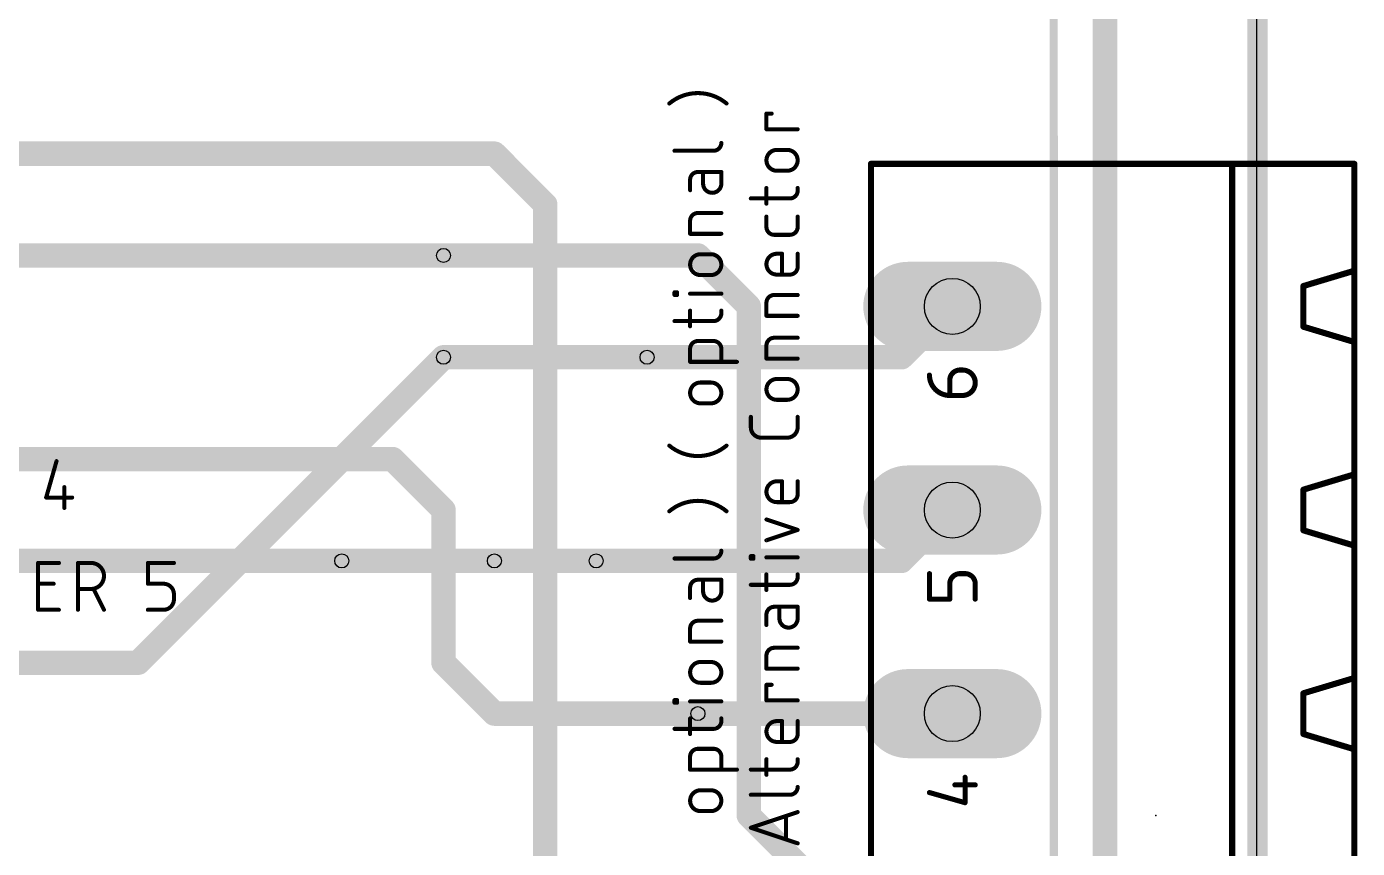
# Model space of a CAD drawing. Extents: x -9 to 239, y 2 to 147.
# Drawn here: x 205.5 to 238.71, y 55.06 to 75.56 of the extents above; entities that cross this region are included whole.
import ezdxf

# ---------------------------------------------------------------- set-up
doc = ezdxf.new("R2010")
doc.units = 0
for name, color, linetype in [('1', 12, 'CONTINUOUS'), ('16', 132, 'CONTINUOUS'), ('17', 110, 'CONTINUOUS'), ('18', 110, 'CONTINUOUS'), ('20', 53, 'CONTINUOUS'), ('21', 40, 'CONTINUOUS'), ('23', 53, 'CONTINUOUS'), ('25', 253, 'CONTINUOUS'), ('29', 253, 'CONTINUOUS'), ('30', 253, 'CONTINUOUS'), ('44', 253, 'CONTINUOUS'), ('51', 253, 'CONTINUOUS')]:
    doc.layers.add(name, color=color, linetype=linetype)

# ---------------------------------------------------------------- blocks, each defined once
blk = doc.blocks.new('LONGP100')
at = {"const_width": 1}
blk.add_lwpolyline([(-0.5, 0), (0.5, 0)], dxfattribs=at)
at = {"const_width": 0.5}
for points in [[(-0.5, 0.25, 1), (-0.5, -0.25)], [(0.5, -0.25, 1), (0.5, 0.25)]]:
    blk.add_lwpolyline(points, format="xyb", dxfattribs=at)
blk = doc.blocks.new('ROUNDV')
at = {"const_width": 0.5}
blk.add_lwpolyline([(0, -0.25, 1), (0, 0.25, 1), (0, -0.25)], format="xyb", dxfattribs=at)

msp = doc.modelspace()

# ---------------------------------------------------------------- linework, layer by layer
at = {"layer": '1', "const_width": 0.6096}
for points in [[(232.41, 83.82), (232.41, 26.67)], [(176.53, 72.39), (217.17, 72.39)], [(217.17, 72.39), (218.44, 71.12)], [(218.44, 71.12), (218.44, 50.8)], [(176.53, 69.85), (215.9, 69.85)], [(227.33, 67.31), (228.6, 68.58)], [(208.28, 59.69), (215.9, 67.31)], [(220.98, 67.31), (227.33, 67.31)], [(227.33, 62.23), (228.6, 63.5)], [(213.36, 62.23), (217.17, 62.23)], [(219.71, 62.23), (227.33, 62.23)], [(190.5, 59.69), (208.28, 59.69)], [(222.25, 58.42), (228.6, 58.42)]]:
    msp.add_lwpolyline(points, dxfattribs=at)
at = {"layer": '1', "const_width": 0.3048}
for points in [[(217.2778, 72.4978, 1), (217.0622, 72.2822)], [(217.17, 72.2376, 1), (217.17, 72.5424)], [(218.5924, 71.12, 1), (218.2876, 71.12)], [(218.3322, 71.0122, 1), (218.5478, 71.2278)], [(215.9, 69.6976, 1), (215.9, 70.0024)], [(228.7078, 68.4722, 1), (228.4922, 68.6878)], [(216.0078, 67.2022, 1), (215.7922, 67.4178)], [(220.98, 67.4624, 1), (220.98, 67.1576)], [(227.2222, 67.4178, 1), (227.4378, 67.2022)], [(227.33, 67.1576, 1), (227.33, 67.4624)], [(228.7078, 63.3922, 1), (228.4922, 63.6078)], [(213.36, 62.3824, 1), (213.36, 62.0776)], [(217.17, 62.0776, 1), (217.17, 62.3824)], [(219.71, 62.3824, 1), (219.71, 62.0776)], [(227.2222, 62.3378, 1), (227.4378, 62.1222)], [(227.33, 62.0776, 1), (227.33, 62.3824)], [(208.1722, 59.7978, 1), (208.3878, 59.5822)], [(208.28, 59.5376, 1), (208.28, 59.8424)], [(222.25, 58.5724, 1), (222.25, 58.2676)], [(228.6, 58.2676, 1), (228.6, 58.5724)]]:
    msp.add_lwpolyline(points, format="xyb", dxfattribs=at)
at = {"layer": '16'}
for points, const_width in [([(236.22, 144.78), (236.22, 2.54)], 0.508), ([(215.9, 69.85), (222.25, 69.85)], 0.6096), ([(222.25, 69.85), (223.52, 68.58)], 0.6096), ([(223.52, 68.58), (223.52, 55.88)], 0.6096), ([(215.9, 67.31), (220.98, 67.31)], 0.6096), ([(185.42, 64.77), (214.63, 64.77)], 0.6096), ([(214.63, 64.77), (215.9, 63.5)], 0.6096), ([(215.9, 63.5), (215.9, 59.69)], 0.6096), ([(187.96, 62.23), (213.36, 62.23)], 0.6096), ([(217.17, 62.23), (219.71, 62.23)], 0.6096), ([(215.9, 59.69), (217.17, 58.42)], 0.6096), ([(217.17, 58.42), (222.25, 58.42)], 0.6096), ([(223.52, 55.88), (226.06, 53.34)], 0.6096)]:
    msp.add_lwpolyline(points, dxfattribs=dict(at, const_width=const_width))
at = {"layer": '16', "const_width": 0.3048}
for points in [[(215.9, 70.0024, 1), (215.9, 69.6976)], [(222.3578, 69.9578, 1), (222.1422, 69.7422)], [(222.25, 69.6976, 1), (222.25, 70.0024)], [(223.6724, 68.58, 1), (223.3676, 68.58)], [(223.4122, 68.4722, 1), (223.6278, 68.6878)], [(215.9, 67.4624, 1), (215.9, 67.1576)], [(220.98, 67.1576, 1), (220.98, 67.4624)], [(214.7378, 64.8778, 1), (214.5222, 64.6622)], [(214.63, 64.6176, 1), (214.63, 64.9224)], [(216.0524, 63.5, 1), (215.7476, 63.5)], [(215.7922, 63.3922, 1), (216.0078, 63.6078)], [(213.36, 62.0776, 1), (213.36, 62.3824)], [(217.17, 62.3824, 1), (217.17, 62.0776)], [(219.71, 62.0776, 1), (219.71, 62.3824)], [(216.0078, 59.7978, 1), (215.7922, 59.5822)], [(215.7476, 59.69, 1), (216.0524, 59.69)], [(217.17, 58.5724, 1), (217.17, 58.2676)], [(217.0622, 58.3122, 1), (217.2778, 58.5278)], [(222.25, 58.2676, 1), (222.25, 58.5724)], [(223.6278, 55.9878, 1), (223.4122, 55.7722)], [(223.3676, 55.88, 1), (223.6724, 55.88)]]:
    msp.add_lwpolyline(points, format="xyb", dxfattribs=at)
at = {"layer": '20'}
msp.add_line((236.2, 2.54), (236.2, 143.18), dxfattribs=at)
at = {"layer": '21'}
for points, const_width in [([(231.14, 17.78), (231.13, 81.28)], 0.2032), ([(226.568, 69.215), (226.568, 72.136)], 0.1524), ([(226.568, 72.136), (235.585, 72.136)], 0.1524), ([(235.585, 39.624), (235.585, 72.136)], 0.1524), ([(235.585, 72.136), (238.633, 72.136)], 0.1524), ([(238.633, 69.469), (238.633, 72.136)], 0.1524), ([(238.633, 69.469), (237.363, 69.088)], 0.1524), ([(238.633, 67.691), (238.633, 69.469)], 0.1524), ([(237.363, 68.072), (237.363, 69.088)], 0.1524), ([(238.633, 67.691), (237.363, 68.072)], 0.1524), ([(226.568, 64.135), (226.568, 67.945)], 0.1524), ([(238.633, 64.389), (238.633, 67.691)], 0.1524), ([(228.5365, 66.3575), (228.5365, 66.7385)], 0.127), ([(228.7905, 66.9925), (228.854, 66.9925)], 0.127), ([(228.854, 66.3575), (228.5365, 66.3575)], 0.127), ([(238.633, 64.389), (237.363, 64.008)], 0.1524), ([(238.633, 62.611), (238.633, 64.389)], 0.1524), ([(237.363, 62.992), (237.363, 64.008)], 0.1524), ([(226.568, 59.055), (226.568, 62.865)], 0.1524), ([(238.633, 62.611), (237.363, 62.992)], 0.1524), ([(238.633, 59.309), (238.633, 62.611)], 0.1524), ([(228.0285, 61.2775), (228.0285, 61.9125)], 0.127), ([(228.9175, 61.9125), (228.7905, 61.9125)], 0.127), ([(228.5365, 61.6585), (228.5365, 61.2775)], 0.127), ([(229.1715, 61.2775), (229.1715, 61.6585)], 0.127), ([(228.5365, 61.2775), (228.0285, 61.2775)], 0.127), ([(238.633, 59.309), (237.363, 58.928)], 0.1524), ([(238.633, 57.531), (238.633, 59.309)], 0.1524), ([(237.363, 57.912), (237.363, 58.928)], 0.1524), ([(226.568, 53.975), (226.568, 57.785)], 0.1524), ([(238.633, 57.531), (237.363, 57.912)], 0.1524), ([(238.633, 54.229), (238.633, 57.531)], 0.1524), ([(228.9175, 56.1975), (228.9175, 56.8325)], 0.127), ([(228.0285, 56.4515), (228.9175, 56.1975)], 0.127), ([(228.6635, 56.642), (229.1715, 56.642)], 0.127)]:
    msp.add_lwpolyline(points, dxfattribs=dict(at, const_width=const_width))
for points, const_width in [([(226.6061, 72.136, 1), (226.5299, 72.136)], 0.0762), ([(226.568, 72.1741, 1), (226.568, 72.0979)], 0.0762), ([(235.6231, 72.136, 1), (235.5469, 72.136)], 0.0762), ([(235.585, 72.1741, 1), (235.585, 72.0979)], 0.0762), ([(235.585, 72.0979, 1), (235.585, 72.1741)], 0.0762), ([(238.6711, 72.136, 1), (238.5949, 72.136)], 0.0762), ([(238.633, 72.0979, 1), (238.633, 72.1741)], 0.0762), ([(238.6711, 69.469, 1), (238.5949, 69.469)], 0.0762), ([(238.5949, 69.469, 1), (238.6711, 69.469)], 0.0762), ([(238.6439, 69.4325, 1), (238.6221, 69.5055)], 0.0762), ([(226.5299, 69.215, 1), (226.6061, 69.215)], 0.0762), ([(237.4011, 69.088, 1), (237.3249, 69.088)], 0.0762), ([(237.3521, 69.1245, 1), (237.3739, 69.0515)], 0.0762), ([(237.3739, 68.1085, 1), (237.3521, 68.0355)], 0.0762), ([(237.3249, 68.072, 1), (237.4011, 68.072)], 0.0762), ([(226.6061, 67.945, 1), (226.5299, 67.945)], 0.0762), ([(238.6711, 67.691, 1), (238.5949, 67.691)], 0.0762), ([(238.6221, 67.6545, 1), (238.6439, 67.7275)], 0.0762), ([(238.5949, 67.691, 1), (238.6711, 67.691)], 0.0762), ([(228.0285, 66.8655, 0.4142), (228.5365, 66.3575)], 0.127), ([(228.0602, 66.8655, 1), (227.9968, 66.8655)], 0.0635), ([(228.7905, 66.9925, 0.4142), (228.5365, 66.7385)], 0.127), ([(228.5683, 66.7385, 1), (228.5048, 66.7385)], 0.0635), ([(228.5048, 66.7385, 1), (228.5683, 66.7385)], 0.0635), ([(228.7905, 67.0243, 1), (228.7905, 66.9608)], 0.0635), ([(228.7905, 66.9608, 1), (228.7905, 67.0243)], 0.0635), ([(228.854, 66.3575, 1), (228.854, 66.9925)], 0.127), ([(228.854, 67.0243, 1), (228.854, 66.9608)], 0.0635), ([(228.854, 66.9608, 1), (228.854, 67.0243)], 0.0635), ([(228.5365, 66.3893, 1), (228.5365, 66.3257)], 0.0635), ([(228.5048, 66.3575, 1), (228.5683, 66.3575)], 0.0635), ([(228.5365, 66.3257, 1), (228.5365, 66.3893)], 0.0635), ([(228.854, 66.3893, 1), (228.854, 66.3257)], 0.0635), ([(228.854, 66.3257, 1), (228.854, 66.3893)], 0.0635), ([(238.6711, 64.389, 1), (238.5949, 64.389)], 0.0762), ([(238.6439, 64.3525, 1), (238.6221, 64.4255)], 0.0762), ([(226.5299, 64.135, 1), (226.6061, 64.135)], 0.0762), ([(238.5949, 64.389, 1), (238.6711, 64.389)], 0.0762), ([(237.4011, 64.008, 1), (237.3249, 64.008)], 0.0762), ([(237.3521, 64.0445, 1), (237.3739, 63.9715)], 0.0762), ([(226.6061, 62.865, 1), (226.5299, 62.865)], 0.0762), ([(237.3739, 63.0285, 1), (237.3521, 62.9555)], 0.0762), ([(237.3249, 62.992, 1), (237.4011, 62.992)], 0.0762), ([(238.6711, 62.611, 1), (238.5949, 62.611)], 0.0762), ([(238.5949, 62.611, 1), (238.6711, 62.611)], 0.0762), ([(238.6221, 62.5745, 1), (238.6439, 62.6475)], 0.0762), ([(228.0602, 61.9125, 1), (227.9968, 61.9125)], 0.0635), ([(228.7905, 61.9125, 0.4142), (228.5365, 61.6585)], 0.127), ([(228.7905, 61.9443, 1), (228.7905, 61.8807)], 0.0635), ([(228.7905, 61.8807, 1), (228.7905, 61.9443)], 0.0635), ([(228.9175, 61.9443, 1), (228.9175, 61.8807)], 0.0635), ([(229.1715, 61.6585, 0.4142), (228.9175, 61.9125)], 0.127), ([(228.9175, 61.8807, 1), (228.9175, 61.9443)], 0.0635), ([(228.5683, 61.6585, 1), (228.5048, 61.6585)], 0.0635), ([(228.5048, 61.6585, 1), (228.5683, 61.6585)], 0.0635), ([(229.2032, 61.6585, 1), (229.1398, 61.6585)], 0.0635), ([(229.1398, 61.6585, 1), (229.2032, 61.6585)], 0.0635), ([(228.0285, 61.3093, 1), (228.0285, 61.2458)], 0.0635), ([(227.9968, 61.2775, 1), (228.0602, 61.2775)], 0.0635), ([(228.5048, 61.2775, 1), (228.5683, 61.2775)], 0.0635), ([(228.5365, 61.2458, 1), (228.5365, 61.3093)], 0.0635), ([(229.1398, 61.2775, 1), (229.2032, 61.2775)], 0.0635), ([(238.6711, 59.309, 1), (238.5949, 59.309)], 0.0762), ([(238.5949, 59.309, 1), (238.6711, 59.309)], 0.0762), ([(238.6439, 59.2725, 1), (238.6221, 59.3455)], 0.0762), ([(226.5299, 59.055, 1), (226.6061, 59.055)], 0.0762), ([(237.4011, 58.928, 1), (237.3249, 58.928)], 0.0762), ([(237.3521, 58.9645, 1), (237.3739, 58.8915)], 0.0762), ([(226.6061, 57.785, 1), (226.5299, 57.785)], 0.0762), ([(237.3739, 57.9485, 1), (237.3521, 57.8755)], 0.0762), ([(237.3249, 57.912, 1), (237.4011, 57.912)], 0.0762), ([(238.6711, 57.531, 1), (238.5949, 57.531)], 0.0762), ([(238.5949, 57.531, 1), (238.6711, 57.531)], 0.0762), ([(238.6221, 57.4945, 1), (238.6439, 57.5675)], 0.0762), ([(228.9493, 56.8325, 1), (228.8858, 56.8325)], 0.0635), ([(228.0372, 56.482, 1), (228.0198, 56.421)], 0.0635), ([(228.6635, 56.6738, 1), (228.6635, 56.6103)], 0.0635), ([(229.1715, 56.6103, 1), (229.1715, 56.6738)], 0.0635), ([(228.8858, 56.1975, 1), (228.9493, 56.1975)], 0.0635), ([(228.9088, 56.167, 1), (228.9262, 56.228)], 0.0635)]:
    msp.add_lwpolyline(points, format="xyb", dxfattribs=dict(at, const_width=const_width))
at = {"layer": '23'}
msp.add_point((233.68, 55.88), dxfattribs=at)
at = {"layer": '25'}
for points, const_width in [([(222.25, 73.901, 0.1762), (221.536, 73.6413)], 0.1016), ([(222.964, 73.6413, 0.1762), (222.25, 73.901)], 0.1016), ([(222.25, 73.9264, 1), (222.25, 73.8756)], 0.0508), ([(222.25, 73.8756, 1), (222.25, 73.9264)], 0.0508), ([(221.5197, 73.6608, 1), (221.5523, 73.6219)], 0.0508), ([(222.9477, 73.6219, 1), (222.9803, 73.6608)], 0.0508), ([(223.9857, 73.3886, 1), (223.9349, 73.3886)], 0.0508), ([(223.9603, 73.414, 1), (223.9603, 73.3632)], 0.0508), ([(224.0901, 73.3632, 1), (224.0901, 73.414)], 0.0508), ([(223.9603, 73.0245, 1), (223.9603, 72.9737)], 0.0508), ([(223.9349, 72.9991, 1), (223.9857, 72.9991)], 0.0508), ([(224.7392, 72.9737, 1), (224.7392, 73.0245)], 0.0508), ([(221.6658, 72.488, 1), (221.6658, 72.4372)], 0.0508), ([(222.6395, 72.4626, 0.4142), (222.8342, 72.6574)], 0.1016), ([(222.6395, 72.488, 1), (222.6395, 72.4372)], 0.0508), ([(222.6395, 72.4372, 1), (222.6395, 72.488)], 0.0508), ([(222.8596, 72.6574, 1), (222.8088, 72.6574)], 0.0508), ([(224.2199, 72.4831, 1), (224.2199, 71.9638)], 0.1016), ([(224.2199, 72.5085, 1), (224.2199, 72.4577)], 0.0508), ([(224.2199, 72.4577, 1), (224.2199, 72.5085)], 0.0508), ([(224.4796, 71.9638, 1), (224.4796, 72.4831)], 0.1016), ([(224.4796, 72.5085, 1), (224.4796, 72.4577)], 0.0508), ([(224.4796, 72.4577, 1), (224.4796, 72.5085)], 0.0508), ([(222.25, 71.9324, 0.4142), (222.0553, 71.7376)], 0.1016), ([(222.0807, 71.7376, 1), (222.0299, 71.7376)], 0.0508), ([(222.0299, 71.7376, 1), (222.0807, 71.7376)], 0.0508), ([(222.25, 71.9578, 1), (222.25, 71.907)], 0.0508), ([(222.25, 71.907, 1), (222.25, 71.9578)], 0.0508), ([(222.4052, 71.9324, 1), (222.3544, 71.9324)], 0.0508), ([(222.8596, 71.9324, 1), (222.8088, 71.9324)], 0.0508), ([(222.8342, 71.907, 1), (222.8342, 71.9578)], 0.0508), ([(224.2199, 71.9892, 1), (224.2199, 71.9384)], 0.0508), ([(224.2199, 71.9384, 1), (224.2199, 71.9892)], 0.0508), ([(224.4796, 71.9892, 1), (224.4796, 71.9384)], 0.0508), ([(224.4796, 71.9384, 1), (224.4796, 71.9892)], 0.0508), ([(222.0299, 71.478, 1), (222.0807, 71.478)], 0.0508), ([(222.3798, 71.6403, 1), (222.8342, 71.6403)], 0.1016), ([(222.4052, 71.6403, 1), (222.3544, 71.6403)], 0.0508), ([(222.3544, 71.6403, 1), (222.4052, 71.6403)], 0.0508), ([(222.8596, 71.6403, 1), (222.8088, 71.6403)], 0.0508), ([(222.8088, 71.6403, 1), (222.8596, 71.6403)], 0.0508), ([(223.9857, 71.5326, 1), (223.9349, 71.5326)], 0.0508), ([(224.5445, 71.273, 0.4142), (224.7392, 71.4677)], 0.1016), ([(224.7646, 71.5326, 1), (224.7138, 71.5326)], 0.0508), ([(224.7646, 71.4677, 1), (224.7138, 71.4677)], 0.0508), ([(224.7138, 71.4677, 1), (224.7646, 71.4677)], 0.0508), ([(223.5708, 71.2984, 1), (223.5708, 71.2476)], 0.0508), ([(223.9349, 71.1432, 1), (223.9857, 71.1432)], 0.0508), ([(224.5445, 71.2984, 1), (224.5445, 71.2476)], 0.0508), ([(224.5445, 71.2476, 1), (224.5445, 71.2984)], 0.0508), ([(222.25, 70.9096, 0.4142), (222.0553, 70.7148)], 0.1016), ([(222.0807, 70.7148, 1), (222.0299, 70.7148)], 0.0508), ([(222.25, 70.935, 1), (222.25, 70.8842)], 0.0508), ([(222.25, 70.8842, 1), (222.25, 70.935)], 0.0508), ([(222.8342, 70.8842, 1), (222.8342, 70.935)], 0.0508), ([(223.9857, 70.8193, 1), (223.9349, 70.8193)], 0.0508), ([(224.7646, 70.8193, 1), (224.7138, 70.8193)], 0.0508), ([(222.0299, 70.7148, 1), (222.0807, 70.7148)], 0.0508), ([(222.0553, 70.4157, 1), (222.0553, 70.3649)], 0.0508), ([(222.0299, 70.3903, 1), (222.0807, 70.3903)], 0.0508), ([(222.8342, 70.3649, 1), (222.8342, 70.4157)], 0.0508), ([(223.9603, 70.5597, 0.4142), (224.155, 70.3649)], 0.1016), ([(223.9857, 70.5597, 1), (223.9349, 70.5597)], 0.0508), ([(223.9349, 70.5597, 1), (223.9857, 70.5597)], 0.0508), ([(224.155, 70.3903, 1), (224.155, 70.3395)], 0.0508), ([(224.155, 70.3395, 1), (224.155, 70.3903)], 0.0508), ([(224.5445, 70.3649, 0.4142), (224.7392, 70.5597)], 0.1016), ([(224.5445, 70.3903, 1), (224.5445, 70.3395)], 0.0508), ([(224.5445, 70.3395, 1), (224.5445, 70.3903)], 0.0508), ([(224.7646, 70.5597, 1), (224.7138, 70.5597)], 0.0508), ([(224.7138, 70.5597, 1), (224.7646, 70.5597)], 0.0508), ([(222.3149, 69.8809, 1), (222.3149, 69.3616)], 0.1016), ([(222.3149, 69.9063, 1), (222.3149, 69.8555)], 0.0508), ([(222.3149, 69.8555, 1), (222.3149, 69.9063)], 0.0508), ([(222.5746, 69.3616, 1), (222.5746, 69.8809)], 0.1016), ([(222.5746, 69.9063, 1), (222.5746, 69.8555)], 0.0508), ([(222.5746, 69.8555, 1), (222.5746, 69.9063)], 0.0508), ([(224.2199, 69.8923, 1), (224.2199, 69.373)], 0.1016), ([(224.2199, 69.9177, 1), (224.2199, 69.8669)], 0.0508), ([(224.2199, 69.8669, 1), (224.2199, 69.9177)], 0.0508), ([(224.3751, 69.8923, 1), (224.3243, 69.8923)], 0.0508), ([(224.3497, 69.8669, 1), (224.3497, 69.9177)], 0.0508), ([(224.7646, 69.8923, 1), (224.7138, 69.8923)], 0.0508), ([(224.2199, 69.3984, 1), (224.2199, 69.3476)], 0.0508), ([(224.2199, 69.3476, 1), (224.2199, 69.3984)], 0.0508), ([(224.5445, 69.373, 0.4142), (224.7392, 69.5677)], 0.1016), ([(224.5445, 69.3984, 1), (224.5445, 69.3476)], 0.0508), ([(224.5445, 69.3476, 1), (224.5445, 69.3984)], 0.0508), ([(224.7646, 69.5677, 1), (224.7138, 69.5677)], 0.0508), ([(224.7138, 69.5677, 1), (224.7646, 69.5677)], 0.0508), ([(222.3149, 69.387, 1), (222.3149, 69.3362)], 0.0508), ([(222.3149, 69.3362, 1), (222.3149, 69.387)], 0.0508), ([(222.5746, 69.387, 1), (222.5746, 69.3362)], 0.0508), ([(222.5746, 69.3362, 1), (222.5746, 69.387)], 0.0508), ([(224.3243, 69.373, 1), (224.3751, 69.373)], 0.0508), ([(221.6912, 68.9298, 1), (221.6404, 68.9298)], 0.0508), ([(221.6658, 68.9552, 1), (221.6658, 68.9044)], 0.0508), ([(221.6658, 68.8903, 1), (221.6658, 68.8395)], 0.0508), ([(221.6404, 68.8649, 1), (221.6912, 68.8649)], 0.0508), ([(221.7561, 68.9298, 1), (221.7053, 68.9298)], 0.0508), ([(221.7053, 68.8649, 1), (221.7561, 68.8649)], 0.0508), ([(221.7307, 68.9044, 1), (221.7307, 68.9552)], 0.0508), ([(221.7307, 68.8395, 1), (221.7307, 68.8903)], 0.0508), ([(222.0553, 68.9227, 1), (222.0553, 68.8719)], 0.0508), ([(222.8342, 68.8719, 1), (222.8342, 68.9227)], 0.0508), ([(224.155, 68.8636, 0.4142), (223.9603, 68.6689)], 0.1016), ([(224.155, 68.889, 1), (224.155, 68.8382)], 0.0508), ([(224.155, 68.8382, 1), (224.155, 68.889)], 0.0508), ([(224.7392, 68.8382, 1), (224.7392, 68.889)], 0.0508), ([(222.0807, 68.4732, 1), (222.0299, 68.4732)], 0.0508), ([(222.6395, 68.2136, 0.4142), (222.8342, 68.4083)], 0.1016), ([(222.8596, 68.4732, 1), (222.8088, 68.4732)], 0.0508), ([(222.8596, 68.4083, 1), (222.8088, 68.4083)], 0.0508), ([(222.8088, 68.4083, 1), (222.8596, 68.4083)], 0.0508), ([(223.9857, 68.6689, 1), (223.9349, 68.6689)], 0.0508), ([(223.9349, 68.6689, 1), (223.9857, 68.6689)], 0.0508), ([(221.6658, 68.239, 1), (221.6658, 68.1882)], 0.0508), ([(222.0299, 68.0838, 1), (222.0807, 68.0838)], 0.0508), ([(222.6395, 68.239, 1), (222.6395, 68.1882)], 0.0508), ([(222.6395, 68.1882, 1), (222.6395, 68.239)], 0.0508), ([(223.9603, 68.3697, 1), (223.9603, 68.3189)], 0.0508), ([(223.9349, 68.3443, 1), (223.9857, 68.3443)], 0.0508), ([(224.7392, 68.3189, 1), (224.7392, 68.3697)], 0.0508), ([(222.25, 67.7151, 0.4142), (222.0553, 67.5203)], 0.1016), ([(222.25, 67.7405, 1), (222.25, 67.6897)], 0.0508), ([(222.25, 67.6897, 1), (222.25, 67.7405)], 0.0508), ([(222.8342, 67.5203, 0.4142), (222.6395, 67.7151)], 0.1016), ([(222.6395, 67.7405, 1), (222.6395, 67.6897)], 0.0508), ([(222.6395, 67.6897, 1), (222.6395, 67.7405)], 0.0508), ([(224.155, 67.7968, 0.4142), (223.9603, 67.6021)], 0.1016), ([(224.155, 67.8222, 1), (224.155, 67.7714)], 0.0508), ([(224.155, 67.7714, 1), (224.155, 67.8222)], 0.0508), ([(224.7392, 67.7714, 1), (224.7392, 67.8222)], 0.0508), ([(222.0807, 67.5203, 1), (222.0299, 67.5203)], 0.0508), ([(222.0299, 67.5203, 1), (222.0807, 67.5203)], 0.0508), ([(222.8596, 67.5203, 1), (222.8088, 67.5203)], 0.0508), ([(222.8088, 67.5203, 1), (222.8596, 67.5203)], 0.0508), ([(223.9857, 67.6021, 1), (223.9349, 67.6021)], 0.0508), ([(223.9349, 67.6021, 1), (223.9857, 67.6021)], 0.0508), ([(222.0553, 67.2212, 1), (222.0553, 67.1704)], 0.0508), ([(222.0299, 67.1958, 1), (222.0807, 67.1958)], 0.0508), ([(222.8088, 67.1958, 1), (222.8596, 67.1958)], 0.0508), ([(223.2237, 67.1704, 1), (223.2237, 67.2212)], 0.0508), ([(223.9603, 67.3029, 1), (223.9603, 67.2521)], 0.0508), ([(223.9349, 67.2775, 1), (223.9857, 67.2775)], 0.0508), ([(224.7392, 67.2521, 1), (224.7392, 67.3029)], 0.0508), ([(224.2199, 66.7681, 1), (224.2199, 66.2488)], 0.1016), ([(224.2199, 66.7935, 1), (224.2199, 66.7427)], 0.0508), ([(224.2199, 66.7427, 1), (224.2199, 66.7935)], 0.0508), ([(224.4796, 66.2488, 1), (224.4796, 66.7681)], 0.1016), ([(224.4796, 66.7935, 1), (224.4796, 66.7427)], 0.0508), ([(224.4796, 66.7427, 1), (224.4796, 66.7935)], 0.0508), ([(222.3149, 66.6805, 1), (222.3149, 66.1612)], 0.1016), ([(222.3149, 66.7059, 1), (222.3149, 66.6551)], 0.0508), ([(222.3149, 66.6551, 1), (222.3149, 66.7059)], 0.0508), ([(222.5746, 66.1612, 1), (222.5746, 66.6805)], 0.1016), ([(222.5746, 66.7059, 1), (222.5746, 66.6551)], 0.0508), ([(222.5746, 66.6551, 1), (222.5746, 66.7059)], 0.0508), ([(222.3149, 66.1866, 1), (222.3149, 66.1358)], 0.0508), ([(222.3149, 66.1358, 1), (222.3149, 66.1866)], 0.0508), ([(222.5746, 66.1866, 1), (222.5746, 66.1358)], 0.0508), ([(222.5746, 66.1358, 1), (222.5746, 66.1866)], 0.0508), ([(224.2199, 66.2742, 1), (224.2199, 66.2234)], 0.0508), ([(224.2199, 66.2234, 1), (224.2199, 66.2742)], 0.0508), ([(224.4796, 66.2742, 1), (224.4796, 66.2234)], 0.0508), ([(224.4796, 66.2234, 1), (224.4796, 66.2742)], 0.0508), ([(223.5962, 65.8236, 1), (223.5454, 65.8236)], 0.0508), ([(224.7646, 65.8236, 1), (224.7138, 65.8236)], 0.0508), ([(223.5708, 65.5639, 0.4142), (223.8304, 65.3043)], 0.1016), ([(223.5962, 65.5639, 1), (223.5454, 65.5639)], 0.0508), ([(223.5454, 65.5639, 1), (223.5962, 65.5639)], 0.0508), ([(224.4796, 65.3043, 0.4142), (224.7392, 65.5639)], 0.1016), ([(224.7646, 65.5639, 1), (224.7138, 65.5639)], 0.0508), ([(224.7138, 65.5639, 1), (224.7646, 65.5639)], 0.0508), ([(221.536, 65.1058, 0.1762), (222.25, 64.8462)], 0.1016), ([(221.5523, 65.1253, 1), (221.5197, 65.0863)], 0.0508), ([(222.25, 64.8462, 0.1762), (222.964, 65.1058)], 0.1016), ([(222.9803, 65.0863, 1), (222.9477, 65.1253)], 0.0508), ([(223.8304, 65.3297, 1), (223.8304, 65.2789)], 0.0508), ([(223.8304, 65.2789, 1), (223.8304, 65.3297)], 0.0508), ([(224.4796, 65.3297, 1), (224.4796, 65.2789)], 0.0508), ([(224.4796, 65.2789, 1), (224.4796, 65.3297)], 0.0508), ([(206.2668, 64.7122, 1), (206.2179, 64.7262)], 0.0508), ([(222.25, 64.8716, 1), (222.25, 64.8208)], 0.0508), ([(222.25, 64.8208, 1), (222.25, 64.8716)], 0.0508), ([(206.4625, 64.0701, 1), (206.4117, 64.0701)], 0.0508), ([(224.2199, 64.2154, 1), (224.2199, 63.6961)], 0.1016), ([(224.2199, 64.2408, 1), (224.2199, 64.19)], 0.0508), ([(224.2199, 64.19, 1), (224.2199, 64.2408)], 0.0508), ([(224.3751, 64.2154, 1), (224.3243, 64.2154)], 0.0508), ([(224.3497, 64.19, 1), (224.3497, 64.2408)], 0.0508), ([(224.7646, 64.2154, 1), (224.7138, 64.2154)], 0.0508), ([(205.9827, 63.8358, 1), (205.9827, 63.785)], 0.0508), ([(205.9583, 63.8174, 1), (206.0071, 63.8035)], 0.0508), ([(206.6318, 63.785, 1), (206.6318, 63.8358)], 0.0508), ([(222.25, 63.7283, 0.1762), (221.536, 63.4687)], 0.1016), ([(222.964, 63.4687, 0.1762), (222.25, 63.7283)], 0.1016), ([(222.25, 63.7537, 1), (222.25, 63.7029)], 0.0508), ([(222.25, 63.7029, 1), (222.25, 63.7537)], 0.0508), ([(224.5445, 63.6961, 0.4142), (224.7392, 63.8908)], 0.1016), ([(224.7646, 63.8908, 1), (224.7138, 63.8908)], 0.0508), ([(224.7138, 63.8908, 1), (224.7646, 63.8908)], 0.0508), ([(206.4117, 63.5508, 1), (206.4625, 63.5508)], 0.0508), ([(221.5197, 63.4881, 1), (221.5523, 63.4492)], 0.0508), ([(222.9477, 63.4492, 1), (222.9803, 63.4881)], 0.0508), ([(224.2199, 63.7215, 1), (224.2199, 63.6707)], 0.0508), ([(224.2199, 63.6707, 1), (224.2199, 63.7215)], 0.0508), ([(224.3243, 63.6961, 1), (224.3751, 63.6961)], 0.0508), ([(224.5445, 63.7215, 1), (224.5445, 63.6707)], 0.0508), ([(224.5445, 63.6707, 1), (224.5445, 63.7215)], 0.0508), ([(223.9683, 63.287, 1), (223.9522, 63.2388)], 0.0508), ([(223.9522, 62.7677, 1), (223.9683, 62.7195)], 0.0508), ([(224.7472, 62.9792, 1), (224.7312, 63.0274)], 0.0508), ([(224.7312, 62.9792, 1), (224.7472, 63.0274)], 0.0508), ([(222.6395, 62.29, 0.4142), (222.8342, 62.4847)], 0.1016), ([(222.8596, 62.4847, 1), (222.8088, 62.4847)], 0.0508), ([(205.8071, 62.1792, 1), (205.7563, 62.1792)], 0.0508), ([(205.7817, 62.2046, 1), (205.7817, 62.1538)], 0.0508), ([(206.301, 62.1538, 1), (206.301, 62.2046)], 0.0508), ([(206.8029, 62.1792, 1), (206.7521, 62.1792)], 0.0508), ([(206.7775, 62.2046, 1), (206.7775, 62.1538)], 0.0508), ([(207.102, 61.5301, 1), (207.102, 62.1792)], 0.1016), ([(207.102, 62.2046, 1), (207.102, 62.1538)], 0.0508), ([(207.102, 62.1538, 1), (207.102, 62.2046)], 0.0508), ([(208.5481, 62.1792, 1), (208.4973, 62.1792)], 0.0508), ([(208.5227, 62.2046, 1), (208.5227, 62.1538)], 0.0508), ([(209.1718, 62.1538, 1), (209.1718, 62.2046)], 0.0508), ([(221.6658, 62.3154, 1), (221.6658, 62.2646)], 0.0508), ([(222.6395, 62.3154, 1), (222.6395, 62.2646)], 0.0508), ([(222.6395, 62.2646, 1), (222.6395, 62.3154)], 0.0508), ([(223.5962, 62.3499, 1), (223.5454, 62.3499)], 0.0508), ([(223.5708, 62.3753, 1), (223.5708, 62.3245)], 0.0508), ([(223.5708, 62.3104, 1), (223.5708, 62.2596)], 0.0508), ([(223.5454, 62.285, 1), (223.5962, 62.285)], 0.0508), ([(223.6611, 62.3499, 1), (223.6103, 62.3499)], 0.0508), ([(223.6103, 62.285, 1), (223.6611, 62.285)], 0.0508), ([(223.6357, 62.3245, 1), (223.6357, 62.3753)], 0.0508), ([(223.6357, 62.2596, 1), (223.6357, 62.3104)], 0.0508), ([(223.9603, 62.3429, 1), (223.9603, 62.2921)], 0.0508), ([(224.7392, 62.2921, 1), (224.7392, 62.3429)], 0.0508), ([(222.25, 61.7597, 0.4142), (222.0553, 61.565)], 0.1016), ([(222.25, 61.7851, 1), (222.25, 61.7343)], 0.0508), ([(222.25, 61.7343, 1), (222.25, 61.7851)], 0.0508), ([(222.4052, 61.7597, 1), (222.3544, 61.7597)], 0.0508), ([(222.8596, 61.7597, 1), (222.8088, 61.7597)], 0.0508), ([(222.8342, 61.7343, 1), (222.8342, 61.7851)], 0.0508), ([(223.9857, 61.8934, 1), (223.9349, 61.8934)], 0.0508), ([(224.5445, 61.6337, 0.4142), (224.7392, 61.8284)], 0.1016), ([(224.7646, 61.8934, 1), (224.7138, 61.8934)], 0.0508), ([(224.7646, 61.8284, 1), (224.7138, 61.8284)], 0.0508), ([(224.7138, 61.8284, 1), (224.7646, 61.8284)], 0.0508), ([(205.7817, 61.6853, 1), (205.7817, 61.6345)], 0.0508), ([(206.1712, 61.6345, 1), (206.1712, 61.6853)], 0.0508), ([(206.7775, 61.5555, 1), (206.7775, 61.5047)], 0.0508), ([(207.102, 61.5555, 1), (207.102, 61.5047)], 0.0508), ([(207.102, 61.5047, 1), (207.102, 61.5555)], 0.0508), ([(207.1896, 61.5414, 1), (207.1442, 61.5187)], 0.0508), ([(208.5227, 61.6853, 1), (208.5227, 61.6345)], 0.0508), ([(208.4973, 61.6599, 1), (208.5481, 61.6599)], 0.0508), ([(209.1718, 61.4003, 0.4142), (208.9121, 61.6599)], 0.1016), ([(208.9121, 61.6853, 1), (208.9121, 61.6345)], 0.0508), ([(208.9121, 61.6345, 1), (208.9121, 61.6853)], 0.0508), ([(209.1972, 61.4003, 1), (209.1464, 61.4003)], 0.0508), ([(222.0807, 61.565, 1), (222.0299, 61.565)], 0.0508), ([(222.0299, 61.565, 1), (222.0807, 61.565)], 0.0508), ([(222.3798, 61.4676, 1), (222.8342, 61.4676)], 0.1016), ([(222.4052, 61.4676, 1), (222.3544, 61.4676)], 0.0508), ([(222.3544, 61.4676, 1), (222.4052, 61.4676)], 0.0508), ([(222.8596, 61.4676, 1), (222.8088, 61.4676)], 0.0508), ([(222.8088, 61.4676, 1), (222.8596, 61.4676)], 0.0508), ([(223.5708, 61.6591, 1), (223.5708, 61.6083)], 0.0508), ([(223.9349, 61.5039, 1), (223.9857, 61.5039)], 0.0508), ([(224.5445, 61.6591, 1), (224.5445, 61.6083)], 0.0508), ([(224.5445, 61.6083, 1), (224.5445, 61.6591)], 0.0508), ([(208.9121, 61.0108, 0.4142), (209.1718, 61.2704)], 0.1016), ([(209.1464, 61.4003, 1), (209.1972, 61.4003)], 0.0508), ([(209.1972, 61.2704, 1), (209.1464, 61.2704)], 0.0508), ([(209.1464, 61.2704, 1), (209.1972, 61.2704)], 0.0508), ([(222.0299, 61.3053, 1), (222.0807, 61.3053)], 0.0508), ([(224.155, 61.0853, 0.4142), (223.9603, 60.8906)], 0.1016), ([(224.155, 61.1107, 1), (224.155, 61.0599)], 0.0508), ([(224.155, 61.0599, 1), (224.155, 61.1107)], 0.0508), ([(224.3102, 61.0853, 1), (224.2594, 61.0853)], 0.0508), ([(224.7646, 61.0853, 1), (224.7138, 61.0853)], 0.0508), ([(224.7392, 61.0599, 1), (224.7392, 61.1107)], 0.0508), ([(205.7817, 61.0362, 1), (205.7817, 60.9854)], 0.0508), ([(205.7563, 61.0108, 1), (205.8071, 61.0108)], 0.0508), ([(206.301, 60.9854, 1), (206.301, 61.0362)], 0.0508), ([(206.7521, 61.0108, 1), (206.8029, 61.0108)], 0.0508), ([(207.4038, 60.9994, 1), (207.4493, 61.0222)], 0.0508), ([(208.5227, 61.0362, 1), (208.5227, 60.9854)], 0.0508), ([(208.9121, 61.0362, 1), (208.9121, 60.9854)], 0.0508), ([(208.9121, 60.9854, 1), (208.9121, 61.0362)], 0.0508), ([(222.25, 60.7369, 0.4142), (222.0553, 60.5422)], 0.1016), ([(222.25, 60.7623, 1), (222.25, 60.7115)], 0.0508), ([(222.25, 60.7115, 1), (222.25, 60.7623)], 0.0508), ([(222.8342, 60.7115, 1), (222.8342, 60.7623)], 0.0508), ([(223.9857, 60.8906, 1), (223.9349, 60.8906)], 0.0508), ([(223.9349, 60.8906, 1), (223.9857, 60.8906)], 0.0508), ([(224.2848, 60.7932, 1), (224.7392, 60.7932)], 0.1016), ([(224.3102, 60.7932, 1), (224.2594, 60.7932)], 0.0508), ([(224.2594, 60.7932, 1), (224.3102, 60.7932)], 0.0508), ([(224.7646, 60.7932, 1), (224.7138, 60.7932)], 0.0508), ([(224.7138, 60.7932, 1), (224.7646, 60.7932)], 0.0508), ([(222.0807, 60.5422, 1), (222.0299, 60.5422)], 0.0508), ([(222.0299, 60.5422, 1), (222.0807, 60.5422)], 0.0508), ([(223.9349, 60.6309, 1), (223.9857, 60.6309)], 0.0508), ([(222.0553, 60.243, 1), (222.0553, 60.1922)], 0.0508), ([(222.0299, 60.2176, 1), (222.0807, 60.2176)], 0.0508), ([(222.8342, 60.1922, 1), (222.8342, 60.243)], 0.0508), ([(224.155, 60.0625, 0.4142), (223.9603, 59.8678)], 0.1016), ([(223.9857, 59.8678, 1), (223.9349, 59.8678)], 0.0508), ([(223.9349, 59.8678, 1), (223.9857, 59.8678)], 0.0508), ([(224.155, 60.0879, 1), (224.155, 60.0371)], 0.0508), ([(224.155, 60.0371, 1), (224.155, 60.0879)], 0.0508), ([(224.7392, 60.0371, 1), (224.7392, 60.0879)], 0.0508), ([(222.3149, 59.7082, 1), (222.3149, 59.1889)], 0.1016), ([(222.3149, 59.7336, 1), (222.3149, 59.6828)], 0.0508), ([(222.3149, 59.6828, 1), (222.3149, 59.7336)], 0.0508), ([(222.5746, 59.1889, 1), (222.5746, 59.7082)], 0.1016), ([(222.5746, 59.7336, 1), (222.5746, 59.6828)], 0.0508), ([(222.5746, 59.6828, 1), (222.5746, 59.7336)], 0.0508), ([(223.9603, 59.5686, 1), (223.9603, 59.5178)], 0.0508), ([(223.9349, 59.5432, 1), (223.9857, 59.5432)], 0.0508), ([(224.7392, 59.5178, 1), (224.7392, 59.5686)], 0.0508), ([(222.3149, 59.2143, 1), (222.3149, 59.1635)], 0.0508), ([(222.3149, 59.1635, 1), (222.3149, 59.2143)], 0.0508), ([(222.5746, 59.2143, 1), (222.5746, 59.1635)], 0.0508), ([(222.5746, 59.1635, 1), (222.5746, 59.2143)], 0.0508), ([(223.9857, 59.1392, 1), (223.9349, 59.1392)], 0.0508), ([(223.9603, 59.1646, 1), (223.9603, 59.1138)], 0.0508), ([(224.0901, 59.1138, 1), (224.0901, 59.1646)], 0.0508), ([(221.6912, 58.7571, 1), (221.6404, 58.7571)], 0.0508), ([(221.6658, 58.7825, 1), (221.6658, 58.7317)], 0.0508), ([(221.7561, 58.7571, 1), (221.7053, 58.7571)], 0.0508), ([(221.7307, 58.7317, 1), (221.7307, 58.7825)], 0.0508), ([(223.9603, 58.7752, 1), (223.9603, 58.7244)], 0.0508), ([(224.7392, 58.7244, 1), (224.7392, 58.7752)], 0.0508), ([(221.6658, 58.7176, 1), (221.6658, 58.6668)], 0.0508), ([(221.6404, 58.6922, 1), (221.6912, 58.6922)], 0.0508), ([(221.7053, 58.6922, 1), (221.7561, 58.6922)], 0.0508), ([(221.7307, 58.6668, 1), (221.7307, 58.7176)], 0.0508), ([(222.0553, 58.75, 1), (222.0553, 58.6992)], 0.0508), ([(222.8342, 58.6992, 1), (222.8342, 58.75)], 0.0508), ([(223.9349, 58.7498, 1), (223.9857, 58.7498)], 0.0508), ([(222.0807, 58.3005, 1), (222.0299, 58.3005)], 0.0508), ([(222.6395, 58.0409, 0.4142), (222.8342, 58.2356)], 0.1016), ([(222.8596, 58.3005, 1), (222.8088, 58.3005)], 0.0508), ([(222.8596, 58.2356, 1), (222.8088, 58.2356)], 0.0508), ([(222.8088, 58.2356, 1), (222.8596, 58.2356)], 0.0508), ([(224.2199, 58.2337, 1), (224.2199, 57.7144)], 0.1016), ([(224.2199, 58.2591, 1), (224.2199, 58.2083)], 0.0508), ([(224.2199, 58.2083, 1), (224.2199, 58.2591)], 0.0508), ([(224.3751, 58.2337, 1), (224.3243, 58.2337)], 0.0508), ([(224.3497, 58.2083, 1), (224.3497, 58.2591)], 0.0508), ([(224.7646, 58.2337, 1), (224.7138, 58.2337)], 0.0508), ([(221.6658, 58.0663, 1), (221.6658, 58.0155)], 0.0508), ([(222.0299, 57.9111, 1), (222.0807, 57.9111)], 0.0508), ([(222.6395, 58.0663, 1), (222.6395, 58.0155)], 0.0508), ([(222.6395, 58.0155, 1), (222.6395, 58.0663)], 0.0508), ([(224.5445, 57.7144, 0.4142), (224.7392, 57.9092)], 0.1016), ([(224.7646, 57.9092, 1), (224.7138, 57.9092)], 0.0508), ([(224.7138, 57.9092, 1), (224.7646, 57.9092)], 0.0508), ([(222.25, 57.5424, 0.4142), (222.0553, 57.3477)], 0.1016), ([(222.25, 57.5678, 1), (222.25, 57.517)], 0.0508), ([(222.25, 57.517, 1), (222.25, 57.5678)], 0.0508), ([(222.8342, 57.3477, 0.4142), (222.6395, 57.5424)], 0.1016), ([(222.6395, 57.5678, 1), (222.6395, 57.517)], 0.0508), ([(222.6395, 57.517, 1), (222.6395, 57.5678)], 0.0508), ([(224.2199, 57.7398, 1), (224.2199, 57.689)], 0.0508), ([(224.2199, 57.689, 1), (224.2199, 57.7398)], 0.0508), ([(224.3243, 57.7144, 1), (224.3751, 57.7144)], 0.0508), ([(224.5445, 57.7398, 1), (224.5445, 57.689)], 0.0508), ([(224.5445, 57.689, 1), (224.5445, 57.7398)], 0.0508), ([(222.0807, 57.3477, 1), (222.0299, 57.3477)], 0.0508), ([(222.0299, 57.3476, 1), (222.0807, 57.3477)], 0.0508), ([(222.8596, 57.3477, 1), (222.8088, 57.3477)], 0.0508), ([(222.8088, 57.3477, 1), (222.8596, 57.3477)], 0.0508), ([(223.9857, 57.2833, 1), (223.9349, 57.2833)], 0.0508), ([(224.5445, 57.0236, 0.4142), (224.7392, 57.2184)], 0.1016), ([(224.7646, 57.2833, 1), (224.7138, 57.2833)], 0.0508), ([(224.7646, 57.2184, 1), (224.7138, 57.2184)], 0.0508), ([(224.7138, 57.2184, 1), (224.7646, 57.2184)], 0.0508), ([(222.0553, 57.0485, 1), (222.0553, 56.9977)], 0.0508), ([(222.0299, 57.0231, 1), (222.0807, 57.0231)], 0.0508), ([(222.8088, 57.0231, 1), (222.8596, 57.0231)], 0.0508), ([(223.2237, 56.9977, 1), (223.2237, 57.0485)], 0.0508), ([(223.5708, 57.049, 1), (223.5708, 56.9982)], 0.0508), ([(223.9349, 56.8938, 1), (223.9857, 56.8938)], 0.0508), ([(224.5445, 57.049, 1), (224.5445, 56.9982)], 0.0508), ([(224.5445, 56.9982, 1), (224.5445, 57.049)], 0.0508), ([(222.3149, 56.5078, 1), (222.3149, 55.9885)], 0.1016), ([(222.3149, 56.5332, 1), (222.3149, 56.4824)], 0.0508), ([(222.3149, 56.4824, 1), (222.3149, 56.5332)], 0.0508), ([(222.5746, 55.9885, 1), (222.5746, 56.5078)], 0.1016), ([(222.5746, 56.5332, 1), (222.5746, 56.4824)], 0.0508), ([(222.5746, 56.4824, 1), (222.5746, 56.5332)], 0.0508), ([(224.5445, 56.3959, 0.4142), (224.7392, 56.5906)], 0.1016), ([(224.7646, 56.5906, 1), (224.7138, 56.5906)], 0.0508), ([(223.5708, 56.4213, 1), (223.5708, 56.3705)], 0.0508), ([(224.5445, 56.4213, 1), (224.5445, 56.3705)], 0.0508), ([(224.5445, 56.3705, 1), (224.5445, 56.4213)], 0.0508), ([(222.3149, 56.0139, 1), (222.3149, 55.9631)], 0.0508), ([(222.3149, 55.9631, 1), (222.3149, 56.0139)], 0.0508), ([(222.5746, 56.0139, 1), (222.5746, 55.9631)], 0.0508), ([(222.5746, 55.9631, 1), (222.5746, 56.0139)], 0.0508), ([(224.4725, 55.8659, 1), (224.4217, 55.8659)], 0.0508), ([(224.7472, 55.9391, 1), (224.7312, 55.9873)], 0.0508), ([(223.5788, 55.5979, 1), (223.5628, 55.5497)], 0.0508), ([(223.5628, 55.5979, 1), (223.5788, 55.5497)], 0.0508), ([(224.4217, 55.2817, 1), (224.4725, 55.2817)], 0.0508), ([(224.7312, 55.1602, 1), (224.7472, 55.2084)], 0.0508)]:
    msp.add_lwpolyline(points, format="xyb", dxfattribs=dict(at, const_width=const_width))
at = {"layer": '25', "const_width": 0.1016}
for points in [[(223.9603, 72.9991), (223.9603, 73.3886)], [(223.9603, 73.3886), (224.0901, 73.3886)], [(224.7392, 72.9991), (223.9603, 72.9991)], [(221.6658, 72.4626), (222.6395, 72.4626)], [(224.2199, 72.4831), (224.4796, 72.4831)], [(222.0553, 71.7376), (222.0553, 71.478)], [(222.8342, 71.9324), (222.25, 71.9324)], [(222.3798, 71.9324), (222.3798, 71.6403)], [(222.8342, 71.6403), (222.8342, 71.9324)], [(224.4796, 71.9638), (224.2199, 71.9638)], [(223.9603, 71.1432), (223.9603, 71.5326)], [(224.7392, 71.4677), (224.7392, 71.5326)], [(223.5708, 71.273), (224.5445, 71.273)], [(222.0553, 70.3903), (222.0553, 70.7148)], [(222.25, 70.9096), (222.8342, 70.9096)], [(223.9603, 70.5597), (223.9603, 70.8193)], [(224.7392, 70.8193), (224.7392, 70.5597)], [(222.8342, 70.3903), (222.0553, 70.3903)], [(224.5445, 70.3649), (224.155, 70.3649)], [(222.3149, 69.8809), (222.5746, 69.8809)], [(224.2199, 69.8923), (224.3497, 69.8923)], [(224.3497, 69.8923), (224.3497, 69.373)], [(224.7392, 69.8923), (224.7392, 69.5677)], [(224.5445, 69.373), (224.2199, 69.373)], [(222.5746, 69.3616), (222.3149, 69.3616)], [(221.6658, 68.8649), (221.6658, 68.9298)], [(221.6658, 68.9298), (221.7307, 68.9298)], [(221.7307, 68.8649), (221.6658, 68.8649)], [(221.7307, 68.9298), (221.7307, 68.8649)], [(222.8342, 68.8973), (222.0553, 68.8973)], [(224.155, 68.8636), (224.7392, 68.8636)], [(222.0553, 68.0838), (222.0553, 68.4732)], [(222.8342, 68.4083), (222.8342, 68.4732)], [(223.9603, 68.3443), (223.9603, 68.6689)], [(221.6658, 68.2136), (222.6395, 68.2136)], [(224.7392, 68.3443), (223.9603, 68.3443)], [(222.25, 67.7151), (222.6395, 67.7151)], [(224.155, 67.7968), (224.7392, 67.7968)], [(222.0553, 67.1958), (222.0553, 67.5203)], [(222.8342, 67.5203), (222.8342, 67.1958)], [(223.9603, 67.2775), (223.9603, 67.6021)], [(223.2237, 67.1958), (222.0553, 67.1958)], [(224.7392, 67.2775), (223.9603, 67.2775)], [(224.2199, 66.7681), (224.4796, 66.7681)], [(222.3149, 66.6805), (222.5746, 66.6805)], [(222.5746, 66.1612), (222.3149, 66.1612)], [(224.4796, 66.2488), (224.2199, 66.2488)], [(223.5708, 65.5639), (223.5708, 65.8236)], [(224.7392, 65.8236), (224.7392, 65.5639)], [(224.4796, 65.3043), (223.8304, 65.3043)], [(206.2423, 64.7192), (205.9827, 63.8104)], [(206.4371, 64.0701), (206.4371, 63.5508)], [(224.2199, 64.2154), (224.3497, 64.2154)], [(224.3497, 64.2154), (224.3497, 63.6961)], [(224.7392, 64.2154), (224.7392, 63.8908)], [(205.9827, 63.8104), (206.6318, 63.8104)], [(224.5445, 63.6961), (224.2199, 63.6961)], [(224.7392, 63.0033), (223.9603, 63.2629)], [(223.9603, 62.7436), (224.7392, 63.0033)], [(205.7817, 61.0108), (205.7817, 62.1792)], [(205.7817, 62.1792), (206.301, 62.1792)], [(206.7775, 61.0108), (206.7775, 62.1792)], [(206.7775, 62.1792), (207.102, 62.1792)], [(208.5227, 61.6599), (208.5227, 62.1792)], [(208.5227, 62.1792), (209.1718, 62.1792)], [(221.6658, 62.29), (222.6395, 62.29)], [(223.5708, 62.285), (223.5708, 62.3499)], [(223.5708, 62.3499), (223.6357, 62.3499)], [(223.6357, 62.285), (223.5708, 62.285)], [(223.6357, 62.3499), (223.6357, 62.285)], [(224.7392, 62.3175), (223.9603, 62.3175)], [(222.8342, 61.7597), (222.25, 61.7597)], [(222.3798, 61.7597), (222.3798, 61.4676)], [(222.8342, 61.4676), (222.8342, 61.7597)], [(223.9603, 61.5039), (223.9603, 61.8934)], [(224.7392, 61.8284), (224.7392, 61.8934)], [(205.7817, 61.6599), (206.1712, 61.6599)], [(207.102, 61.5301), (206.7775, 61.5301)], [(207.4266, 61.0108), (207.1669, 61.5301)], [(208.9121, 61.6599), (208.5227, 61.6599)], [(209.1718, 61.2704), (209.1718, 61.4003)], [(222.0553, 61.565), (222.0553, 61.3053)], [(223.5708, 61.6337), (224.5445, 61.6337)], [(224.7392, 61.0853), (224.155, 61.0853)], [(224.2848, 61.0853), (224.2848, 60.7932)], [(224.7392, 60.7932), (224.7392, 61.0853)], [(206.301, 61.0108), (205.7817, 61.0108)], [(208.5227, 61.0108), (208.9121, 61.0108)], [(222.25, 60.7369), (222.8342, 60.7369)], [(223.9603, 60.8906), (223.9603, 60.6309)], [(222.0553, 60.2176), (222.0553, 60.5422)], [(222.8342, 60.2176), (222.0553, 60.2176)], [(223.9603, 59.5432), (223.9603, 59.8678)], [(224.155, 60.0625), (224.7392, 60.0625)], [(222.3149, 59.7082), (222.5746, 59.7082)], [(224.7392, 59.5432), (223.9603, 59.5432)], [(222.5746, 59.1889), (222.3149, 59.1889)], [(223.9603, 58.7498), (223.9603, 59.1392)], [(223.9603, 59.1392), (224.0901, 59.1392)], [(221.6658, 58.6922), (221.6658, 58.7571)], [(221.6658, 58.7571), (221.7307, 58.7571)], [(221.7307, 58.7571), (221.7307, 58.6922)], [(224.7392, 58.7498), (223.9603, 58.7498)], [(221.7307, 58.6922), (221.6658, 58.6922)], [(222.8342, 58.7246), (222.0553, 58.7246)], [(222.0553, 57.9111), (222.0553, 58.3005)], [(222.8342, 58.2356), (222.8342, 58.3005)], [(224.2199, 58.2337), (224.3497, 58.2337)], [(224.3497, 58.2337), (224.3497, 57.7144)], [(224.7392, 58.2337), (224.7392, 57.9092)], [(221.6658, 58.0409), (222.6395, 58.0409)], [(222.25, 57.5424), (222.6395, 57.5424)], [(224.5445, 57.7144), (224.2199, 57.7144)], [(222.0553, 57.0231), (222.0553, 57.3477)], [(222.8342, 57.3477), (222.8342, 57.0231)], [(223.9603, 56.8938), (223.9603, 57.2833)], [(224.7392, 57.2184), (224.7392, 57.2833)], [(223.2237, 57.0231), (222.0553, 57.0231)], [(223.5708, 57.0236), (224.5445, 57.0236)], [(222.3149, 56.5078), (222.5746, 56.5078)], [(223.5708, 56.3959), (224.5445, 56.3959)], [(222.5746, 55.9885), (222.3149, 55.9885)], [(223.5708, 55.5738), (224.7392, 55.9632)], [(224.4471, 55.8659), (224.4471, 55.2817)], [(224.7392, 55.1843), (223.5708, 55.5738)]]:
    msp.add_lwpolyline(points, dxfattribs=at)
at = {"layer": '44'}
for centre, radius in [((215.9, 69.85), 0.175), ((228.6, 68.58), 0.6985), ((215.9, 67.31), 0.175), ((220.98, 67.31), 0.175), ((228.6, 63.5), 0.6985), ((213.36, 62.23), 0.175), ((217.17, 62.23), 0.175), ((219.71, 62.23), 0.175), ((228.6, 58.42), 0.6985), ((222.25, 58.42), 0.175)]:
    msp.add_circle(centre, radius, dxfattribs=at)
at = {"layer": '51', "const_width": 0.1524}
for points in [[(226.568, 67.945), (226.568, 69.215)], [(226.568, 62.865), (226.568, 64.135)], [(226.568, 57.785), (226.568, 59.055)]]:
    msp.add_lwpolyline(points, dxfattribs=at)
at = {"layer": '51', "const_width": 0.0762}
for points in [[(226.6061, 69.215, 1), (226.5299, 69.215)], [(226.5299, 67.945, 1), (226.6061, 67.945)], [(226.6061, 64.135, 1), (226.5299, 64.135)], [(226.5299, 62.865, 1), (226.6061, 62.865)], [(226.6061, 59.055, 1), (226.5299, 59.055)], [(226.5299, 57.785, 1), (226.6061, 57.785)]]:
    msp.add_lwpolyline(points, format="xyb", dxfattribs=at)

# ---------------------------------------------------------------- block references
at = {"layer": '17', "xscale": 2.0955, "yscale": 2.0955, "rotation": 180}
for p in [(228.6, 68.58), (228.6, 68.58), (228.6, 63.5), (228.6, 63.5), (228.6, 58.42), (228.6, 58.42)]:
    msp.add_blockref('LONGP100', p, dxfattribs=at)
at = {"layer": '18', "xscale": 0.604, "yscale": 0.604}
for p in [(215.9, 69.85), (215.9, 69.85), (215.9, 67.31), (215.9, 67.31), (220.98, 67.31), (220.98, 67.31), (213.36, 62.23), (213.36, 62.23), (217.17, 62.23), (217.17, 62.23), (219.71, 62.23), (219.71, 62.23), (222.25, 58.42), (222.25, 58.42)]:
    msp.add_blockref('ROUNDV', p, dxfattribs=at)
at = {"layer": '29', "xscale": 2.2225, "yscale": 2.2225, "rotation": 180}
for p in [(228.6, 68.58), (228.6, 63.5), (228.6, 58.42)]:
    msp.add_blockref('LONGP100', p, dxfattribs=at)
at = {"layer": '30', "xscale": 2.2225, "yscale": 2.2225, "rotation": 180}
for p in [(228.6, 68.58), (228.6, 63.5), (228.6, 58.42)]:
    msp.add_blockref('LONGP100', p, dxfattribs=at)

doc.saveas('drawing.dxf')
